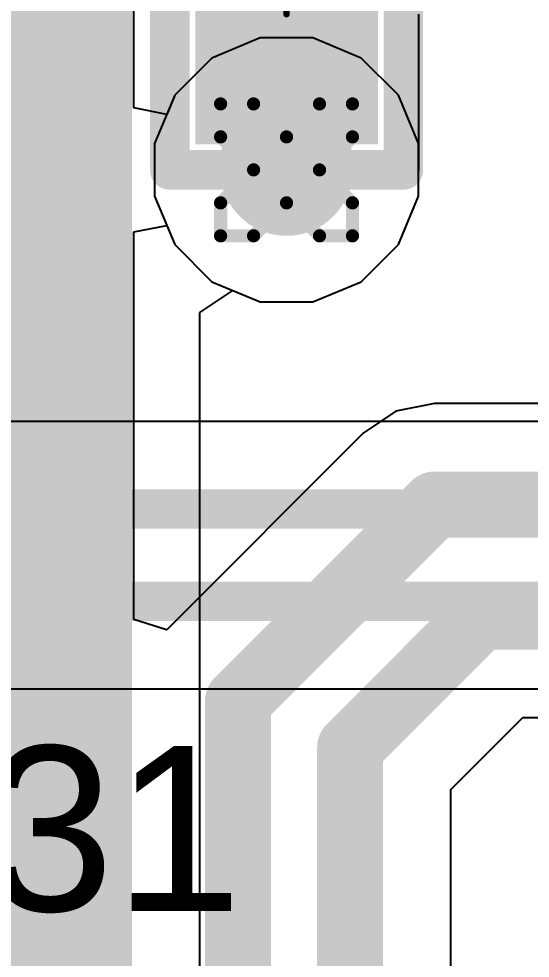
# Model space of a CAD drawing. Header units: inches. Extents: x -13 to 356, y -4 to 120.
# Drawn here: x 3.154 to 5.124, y 14.963 to 18.58 of the extents above; entities that cross this region are included whole.
import ezdxf

# ---------------------------------------------------------------- set-up
doc = ezdxf.new("R2010")
doc.units = ezdxf.units.IN
for name, color, linetype in [('Bottom Layer', 5, 'Continuous'), ('Drill Drawing', 1, 'Continuous'), ('GND', 16, 'Continuous'), ('Mechanical 15', 56, 'Continuous'), ('POWER', 76, 'Continuous'), ('Top Layer', 1, 'Continuous'), ('Top Overlay', 2, 'Continuous'), ('Top Paste', 8, 'Continuous'), ('Top Solder', 216, 'Continuous'), ('Via Holes', 16, 'Continuous')]:
    doc.layers.add(name, color=color, linetype=linetype)
doc.styles.add('Arial', font='', dxfattribs={"height": 0.2})
doc.styles.get('Arial').set_extended_font_data('Arial')

# ---------------------------------------------------------------- blocks, each defined once
blk = doc.blocks.new('R_0402_L_26')
at = {"layer": 'Top Layer'}
for points in [[(-0.6001, 0.2499), (-0.2001, 0.2499), (-0.2001, -0.2501), (-0.6001, -0.2501)], [(0.2499, 0.2499), (0.6499, 0.2499), (0.6499, -0.2501), (0.2499, -0.2501)]]:
    blk.add_hatch(color=1, dxfattribs=at).paths.add_polyline_path(points)
at = {"layer": 'Top Paste'}
for points in [[(-0.6001, 0.2499), (-0.2001, 0.2499), (-0.2001, -0.2501), (-0.6001, -0.2501)], [(0.2499, 0.2499), (0.6499, 0.2499), (0.6499, -0.2501), (0.2499, -0.2501)]]:
    blk.add_hatch(color=8, dxfattribs=at).paths.add_polyline_path(points)
at = {"layer": 'Top Solder'}
for points in [[(-0.7017, 0.3515), (-0.0985, 0.3515), (-0.0985, -0.3517), (-0.7017, -0.3517)], [(0.1483, 0.3515), (0.7515, 0.3515), (0.7515, -0.3517), (0.1483, -0.3517)]]:
    blk.add_hatch(color=216, dxfattribs=at).paths.add_polyline_path(points)
at = {"layer": 'Mechanical 15'}
for points in [[(0, 0.2, 0.0254, 0.0254, 0), (0, -0.2, 0.0254, 0.0254, 0)], [(-0.2, 0, 0.0254, 0.0254, 0), (0.2, 0, 0.0254, 0.0254, 0)]]:
    blk.add_lwpolyline(points, format="xyseb", dxfattribs=at)
for points in [[(-0.0063, 0.2, 0.0127, 0.0127, 1), (0.0063, 0.2, 0.0127, 0.0127, 1)], [(0.127, 0, 0.0254, 0.0254, 1), (-0.127, 0, 0.0254, 0.0254, 1)], [(-0.2063, 0, 0.0127, 0.0127, 1), (-0.1936, 0, 0.0127, 0.0127, 1)], [(-0.1333, 0, 0.0127, 0.0127, 1), (-0.1206, 0, 0.0127, 0.0127, 1)], [(0.1206, 0, 0.0127, 0.0127, 1), (0.1333, 0, 0.0127, 0.0127, 1)], [(0.1936, 0, 0.0127, 0.0127, 1), (0.2063, 0, 0.0127, 0.0127, 1)], [(-0.0063, -0.2, 0.0127, 0.0127, 1), (0.0063, -0.2, 0.0127, 0.0127, 1)]]:
    blk.add_lwpolyline(points, format="xyseb", close=True, dxfattribs=at)
at = {"layer": 'Top Overlay'}
for points in [[(-0.8001, 0.4499, 0.1524, 0.1524, 0), (-0.8001, -0.4501, 0.1524, 0.1524, 0)], [(-0.8001, 0.4499, 0.1524, 0.1524, 0), (0.8499, 0.4499, 0.1524, 0.1524, 0)], [(0.8499, 0.4499, 0.1524, 0.1524, 0), (0.8499, -0.4501, 0.1524, 0.1524, 0)], [(-0.8001, -0.4501, 0.1524, 0.1524, 0), (0.8499, -0.4501, 0.1524, 0.1524, 0)]]:
    blk.add_lwpolyline(points, format="xyseb", dxfattribs=at)
for points in [[(-0.8382, 0.4499, 0.0762, 0.0762, 1), (-0.762, 0.4499, 0.0762, 0.0762, 1)], [(-0.8382, 0.4499, 0.0762, 0.0762, 1), (-0.762, 0.4499, 0.0762, 0.0762, 1)], [(0.8118, 0.4499, 0.0762, 0.0762, 1), (0.888, 0.4499, 0.0762, 0.0762, 1)], [(0.8118, 0.4499, 0.0762, 0.0762, 1), (0.888, 0.4499, 0.0762, 0.0762, 1)], [(-0.8382, -0.4501, 0.0762, 0.0762, 1), (-0.762, -0.4501, 0.0762, 0.0762, 1)], [(-0.8382, -0.4501, 0.0762, 0.0762, 1), (-0.762, -0.4501, 0.0762, 0.0762, 1)], [(0.8118, -0.4501, 0.0762, 0.0762, 1), (0.888, -0.4501, 0.0762, 0.0762, 1)], [(0.8118, -0.4501, 0.0762, 0.0762, 1), (0.888, -0.4501, 0.0762, 0.0762, 1)]]:
    blk.add_lwpolyline(points, format="xyseb", close=True, dxfattribs=at)

msp = doc.modelspace()

# ---------------------------------------------------------------- hatches: boundary and pattern name
at = {"layer": 'Bottom Layer'}
h = msp.add_hatch(color=5, dxfattribs=at)
edge = h.paths.add_edge_path()
edge.add_arc((4.1857, 17.9985), 0.254, 0, 360)
at = {"layer": 'GND'}
h = msp.add_hatch(color=16, dxfattribs=at)
edge = h.paths.add_edge_path()
edge.add_arc((4.1857, 17.9985), 0.254, 0, 360)
at = {"layer": 'POWER'}
h = msp.add_hatch(color=76, dxfattribs=at)
edge = h.paths.add_edge_path()
edge.add_arc((4.1857, 17.9985), 0.254, 0, 360)
at = {"layer": 'Top Layer'}
msp.add_hatch(color=1, dxfattribs=at).paths.add_polyline_path([(4.4357, 18.5984), (3.9357, 18.5984), (3.9357, 17.9985), (4.4357, 17.9985)])
h = msp.add_hatch(color=1, dxfattribs=at)
edge = h.paths.add_edge_path()
edge.add_arc((4.1857, 17.9985), 0.254, 0, 360)
at = {"layer": 'Via Holes'}
h = msp.add_hatch(color=7, dxfattribs=at)
edge = h.paths.add_edge_path()
edge.add_arc((4.1857, 17.9985), 0.127, 0, 360)

# ---------------------------------------------------------------- linework, layer by layer
at = {"layer": 'Bottom Layer'}
for p, q in [((3.5974, 18.2374), (3.5974, 19.3599)), ((4.0847, 18.5065), (3.898, 18.4291)), ((4.2868, 18.5065), (4.0847, 18.5065)), ((4.4735, 18.4291), (4.2868, 18.5065)), ((3.898, 18.4291), (3.7551, 18.2862)), ((4.6164, 18.2862), (4.4735, 18.4291)), ((3.7551, 18.2862), (3.7244, 18.2121)), ((4.6937, 18.0995), (4.6164, 18.2862)), ((3.7244, 18.2121), (3.5974, 18.2374)), ((4.6937, 17.8974), (4.6937, 18.0995)), ((4.6164, 17.7107), (4.6937, 17.8974)), ((3.5974, 17.7595), (3.7244, 17.7848)), ((3.7244, 17.7848), (3.7551, 17.7107)), ((3.5974, 16.2666), (3.5974, 17.7595)), ((3.7551, 17.7107), (3.898, 17.5678)), ((4.4735, 17.5678), (4.6164, 17.7107)), ((3.898, 17.5678), (4.0847, 17.4905)), ((4.2868, 17.4905), (4.4735, 17.5678)), ((4.0847, 17.4905), (4.2868, 17.4905)), ((4.7558, 17.0984), (4.6071, 17.0688)), ((6.8405, 17.0984), (4.7558, 17.0984)), ((4.6071, 17.0688), (4.4811, 16.9846)), ((4.4811, 16.9846), (3.7244, 16.2279)), ((3.7229, 16.2279), (3.5974, 16.2666)), ((3.7244, 16.2279), (3.7229, 16.2279)), ((4.819, 15.6131), (5.0955, 15.8896)), ((5.0955, 15.8896), (10.1059, 15.8896)), ((4.819, 9.1136), (4.819, 15.6131))]:
    msp.add_line(p, q, dxfattribs=at)
for points in [[(3.2089, 7.231, 0.254, 0.254, 0), (3.2089, 19.5208, 0.254, 0.254, 0)], [(3.9987, 15.9528, 0.254, 0.254, 0), (4.7558, 16.7099, 0.254, 0.254, 0)], [(4.7558, 16.7099, 0.254, 0.254, 0), (10.3807, 16.7099, 0.254, 0.254, 0)], [(4.4305, 15.774, 0.254, 0.254, 0), (4.9346, 16.2781, 0.254, 0.254, 0)], [(4.9346, 16.2781, 0.254, 0.254, 0), (10.3807, 16.2781, 0.254, 0.254, 0)], [(3.9987, 8.8246, 0.254, 0.254, 0), (3.9987, 15.9528, 0.254, 0.254, 0)], [(4.4305, 8.9527, 0.254, 0.254, 0), (4.4305, 15.774, 0.254, 0.254, 0)]]:
    msp.add_lwpolyline(points, format="xyseb", dxfattribs=at)
for points in [[(4.6923, 16.7099, 0.127, 0.127, 1), (4.8193, 16.7099, 0.127, 0.127, 1)], [(4.6923, 16.7099, 0.127, 0.127, 1), (4.8193, 16.7099, 0.127, 0.127, 1)], [(4.8711, 16.2781, 0.127, 0.127, 1), (4.9981, 16.2781, 0.127, 0.127, 1)], [(4.8711, 16.2781, 0.127, 0.127, 1), (4.9981, 16.2781, 0.127, 0.127, 1)], [(3.9352, 15.9528, 0.127, 0.127, 1), (4.0622, 15.9528, 0.127, 0.127, 1)], [(3.9352, 15.9528, 0.127, 0.127, 1), (4.0622, 15.9528, 0.127, 0.127, 1)], [(4.367, 15.774, 0.127, 0.127, 1), (4.494, 15.774, 0.127, 0.127, 1)], [(4.367, 15.774, 0.127, 0.127, 1), (4.494, 15.774, 0.127, 0.127, 1)]]:
    msp.add_lwpolyline(points, format="xyseb", close=True, dxfattribs=at)
at = {"layer": 'Drill Drawing'}
for points in [[(3.9317, 18.1255, 0.0508, 0.0508, 0), (3.9317, 18.2525, 0.0508, 0.0508, 0)], [(3.9317, 18.2525, 0.0508, 0.0508, 0), (4.0587, 18.2525, 0.0508, 0.0508, 0)], [(4.0587, 18.2525, 0.0508, 0.0508, 0), (4.1857, 18.1255, 0.0508, 0.0508, 0)], [(4.1857, 18.1255, 0.0508, 0.0508, 0), (4.3127, 18.2525, 0.0508, 0.0508, 0)], [(4.3127, 18.2525, 0.0508, 0.0508, 0), (4.4397, 18.2525, 0.0508, 0.0508, 0)], [(4.4397, 18.1255, 0.0508, 0.0508, 0), (4.4397, 18.2525, 0.0508, 0.0508, 0)], [(3.9317, 18.1255, 0.0508, 0.0508, 0), (4.0587, 17.9985, 0.0508, 0.0508, 0)], [(4.3127, 17.9985, 0.0508, 0.0508, 0), (4.4397, 18.1255, 0.0508, 0.0508, 0)], [(3.9317, 17.8715, 0.0508, 0.0508, 0), (4.0587, 17.9985, 0.0508, 0.0508, 0)], [(4.3127, 17.9985, 0.0508, 0.0508, 0), (4.4397, 17.8715, 0.0508, 0.0508, 0)], [(3.9317, 17.7445, 0.0508, 0.0508, 0), (3.9317, 17.8715, 0.0508, 0.0508, 0)], [(4.0587, 17.7445, 0.0508, 0.0508, 0), (4.1857, 17.8715, 0.0508, 0.0508, 0)], [(4.1857, 17.8715, 0.0508, 0.0508, 0), (4.3127, 17.7445, 0.0508, 0.0508, 0)], [(4.4397, 17.7445, 0.0508, 0.0508, 0), (4.4397, 17.8715, 0.0508, 0.0508, 0)], [(3.9317, 17.7445, 0.0508, 0.0508, 0), (4.0587, 17.7445, 0.0508, 0.0508, 0)], [(4.3127, 17.7445, 0.0508, 0.0508, 0), (4.4397, 17.7445, 0.0508, 0.0508, 0)]]:
    msp.add_lwpolyline(points, format="xyseb", dxfattribs=at)
for points in [[(3.919, 18.2525, 0.0254, 0.0254, 1), (3.9444, 18.2525, 0.0254, 0.0254, 1)], [(3.919, 18.2525, 0.0254, 0.0254, 1), (3.9444, 18.2525, 0.0254, 0.0254, 1)], [(4.046, 18.2525, 0.0254, 0.0254, 1), (4.0714, 18.2525, 0.0254, 0.0254, 1)], [(4.046, 18.2525, 0.0254, 0.0254, 1), (4.0714, 18.2525, 0.0254, 0.0254, 1)], [(4.3, 18.2525, 0.0254, 0.0254, 1), (4.3254, 18.2525, 0.0254, 0.0254, 1)], [(4.3, 18.2525, 0.0254, 0.0254, 1), (4.3254, 18.2525, 0.0254, 0.0254, 1)], [(4.427, 18.2525, 0.0254, 0.0254, 1), (4.4524, 18.2525, 0.0254, 0.0254, 1)], [(4.427, 18.2525, 0.0254, 0.0254, 1), (4.4524, 18.2525, 0.0254, 0.0254, 1)], [(3.919, 18.1255, 0.0254, 0.0254, 1), (3.9444, 18.1255, 0.0254, 0.0254, 1)], [(3.919, 18.1255, 0.0254, 0.0254, 1), (3.9444, 18.1255, 0.0254, 0.0254, 1)], [(4.173, 18.1255, 0.0254, 0.0254, 1), (4.1984, 18.1255, 0.0254, 0.0254, 1)], [(4.173, 18.1255, 0.0254, 0.0254, 1), (4.1984, 18.1255, 0.0254, 0.0254, 1)], [(4.427, 18.1255, 0.0254, 0.0254, 1), (4.4524, 18.1255, 0.0254, 0.0254, 1)], [(4.427, 18.1255, 0.0254, 0.0254, 1), (4.4524, 18.1255, 0.0254, 0.0254, 1)], [(4.046, 17.9985, 0.0254, 0.0254, 1), (4.0714, 17.9985, 0.0254, 0.0254, 1)], [(4.046, 17.9985, 0.0254, 0.0254, 1), (4.0714, 17.9985, 0.0254, 0.0254, 1)], [(4.3, 17.9985, 0.0254, 0.0254, 1), (4.3254, 17.9985, 0.0254, 0.0254, 1)], [(4.3, 17.9985, 0.0254, 0.0254, 1), (4.3254, 17.9985, 0.0254, 0.0254, 1)], [(3.919, 17.8715, 0.0254, 0.0254, 1), (3.9444, 17.8715, 0.0254, 0.0254, 1)], [(3.919, 17.8715, 0.0254, 0.0254, 1), (3.9444, 17.8715, 0.0254, 0.0254, 1)], [(4.173, 17.8715, 0.0254, 0.0254, 1), (4.1984, 17.8715, 0.0254, 0.0254, 1)], [(4.173, 17.8715, 0.0254, 0.0254, 1), (4.1984, 17.8715, 0.0254, 0.0254, 1)], [(4.427, 17.8715, 0.0254, 0.0254, 1), (4.4524, 17.8715, 0.0254, 0.0254, 1)], [(4.427, 17.8715, 0.0254, 0.0254, 1), (4.4524, 17.8715, 0.0254, 0.0254, 1)], [(3.919, 17.7445, 0.0254, 0.0254, 1), (3.9444, 17.7445, 0.0254, 0.0254, 1)], [(3.919, 17.7445, 0.0254, 0.0254, 1), (3.9444, 17.7445, 0.0254, 0.0254, 1)], [(4.046, 17.7445, 0.0254, 0.0254, 1), (4.0714, 17.7445, 0.0254, 0.0254, 1)], [(4.046, 17.7445, 0.0254, 0.0254, 1), (4.0714, 17.7445, 0.0254, 0.0254, 1)], [(4.3, 17.7445, 0.0254, 0.0254, 1), (4.3254, 17.7445, 0.0254, 0.0254, 1)], [(4.3, 17.7445, 0.0254, 0.0254, 1), (4.3254, 17.7445, 0.0254, 0.0254, 1)], [(4.427, 17.7445, 0.0254, 0.0254, 1), (4.4524, 17.7445, 0.0254, 0.0254, 1)], [(4.427, 17.7445, 0.0254, 0.0254, 1), (4.4524, 17.7445, 0.0254, 0.0254, 1)]]:
    msp.add_lwpolyline(points, format="xyseb", close=True, dxfattribs=at)
at = {"layer": 'GND'}
for p, q in [((4.0847, 18.5065), (3.898, 18.4291)), ((4.2868, 18.5065), (4.0847, 18.5065)), ((4.4735, 18.4291), (4.2868, 18.5065)), ((3.898, 18.4291), (3.7551, 18.2862)), ((4.6164, 18.2862), (4.4735, 18.4291)), ((3.7551, 18.2862), (3.6777, 18.0995)), ((4.6937, 18.0995), (4.6164, 18.2862)), ((3.6777, 18.0995), (3.6777, 17.8974)), ((4.6937, 17.8974), (4.6937, 18.0995)), ((3.6777, 17.8974), (3.7551, 17.7107)), ((4.6164, 17.7107), (4.6937, 17.8974)), ((3.7551, 17.7107), (3.898, 17.5678)), ((4.4735, 17.5678), (4.6164, 17.7107)), ((3.898, 17.5678), (4.0847, 17.4905)), ((4.2868, 17.4905), (4.4735, 17.5678)), ((4.0847, 17.4905), (4.2868, 17.4905)), ((6.8458, 17.0295), (0.3099, 17.0295)), ((0.497, 16.0006), (9.2414, 16.0006))]:
    msp.add_line(p, q, dxfattribs=at)
for points in [[(0.1705, 16.6928, 0.1524, 0.1524, 0), (9.0836, 16.6928, 0.1524, 0.1524, 0)], [(0.0177, 16.3372, 0.1524, 0.1524, 0), (9.2414, 16.3372, 0.1524, 0.1524, 0)]]:
    msp.add_lwpolyline(points, format="xyseb", dxfattribs=at)
at = {"layer": 'Top Layer'}
for p, q in [((4.6947, 17.9985), (4.6947, 18.5984)), ((4.6937, 17.9936), (4.6947, 17.9985)), ((4.6937, 17.8974), (4.6937, 17.9936)), ((4.6164, 17.7107), (4.6937, 17.8974)), ((4.4735, 17.5678), (4.6164, 17.7107)), ((4.2868, 17.4905), (4.4735, 17.5678)), ((3.8523, 17.4493), (3.9793, 17.5341)), ((3.9793, 17.5341), (4.0847, 17.4905)), ((4.0847, 17.4905), (4.2868, 17.4905)), ((3.8523, 9.9877), (3.8523, 17.4493))]:
    msp.add_line(p, q, dxfattribs=at)
msp.add_lwpolyline([(3.4379, 9.9877, 0.3048, 0.3048, 0), (3.4379, 26.162, 0.3048, 0.3048, 0)], format="xyseb", dxfattribs=at)

# ---------------------------------------------------------------- block references
at = {"rotation": 90}
msp.add_blockref('R_0402_L_26', (4.1857, 18.7985), dxfattribs=at)

# ---------------------------------------------------------------- texts
at = {"layer": 'Top Overlay', "style": 'Arial'}
msp.add_text('C31', height=0.635, dxfattribs=at).set_placement((2.3882, 15.1448))

doc.saveas('drawing.dxf')
